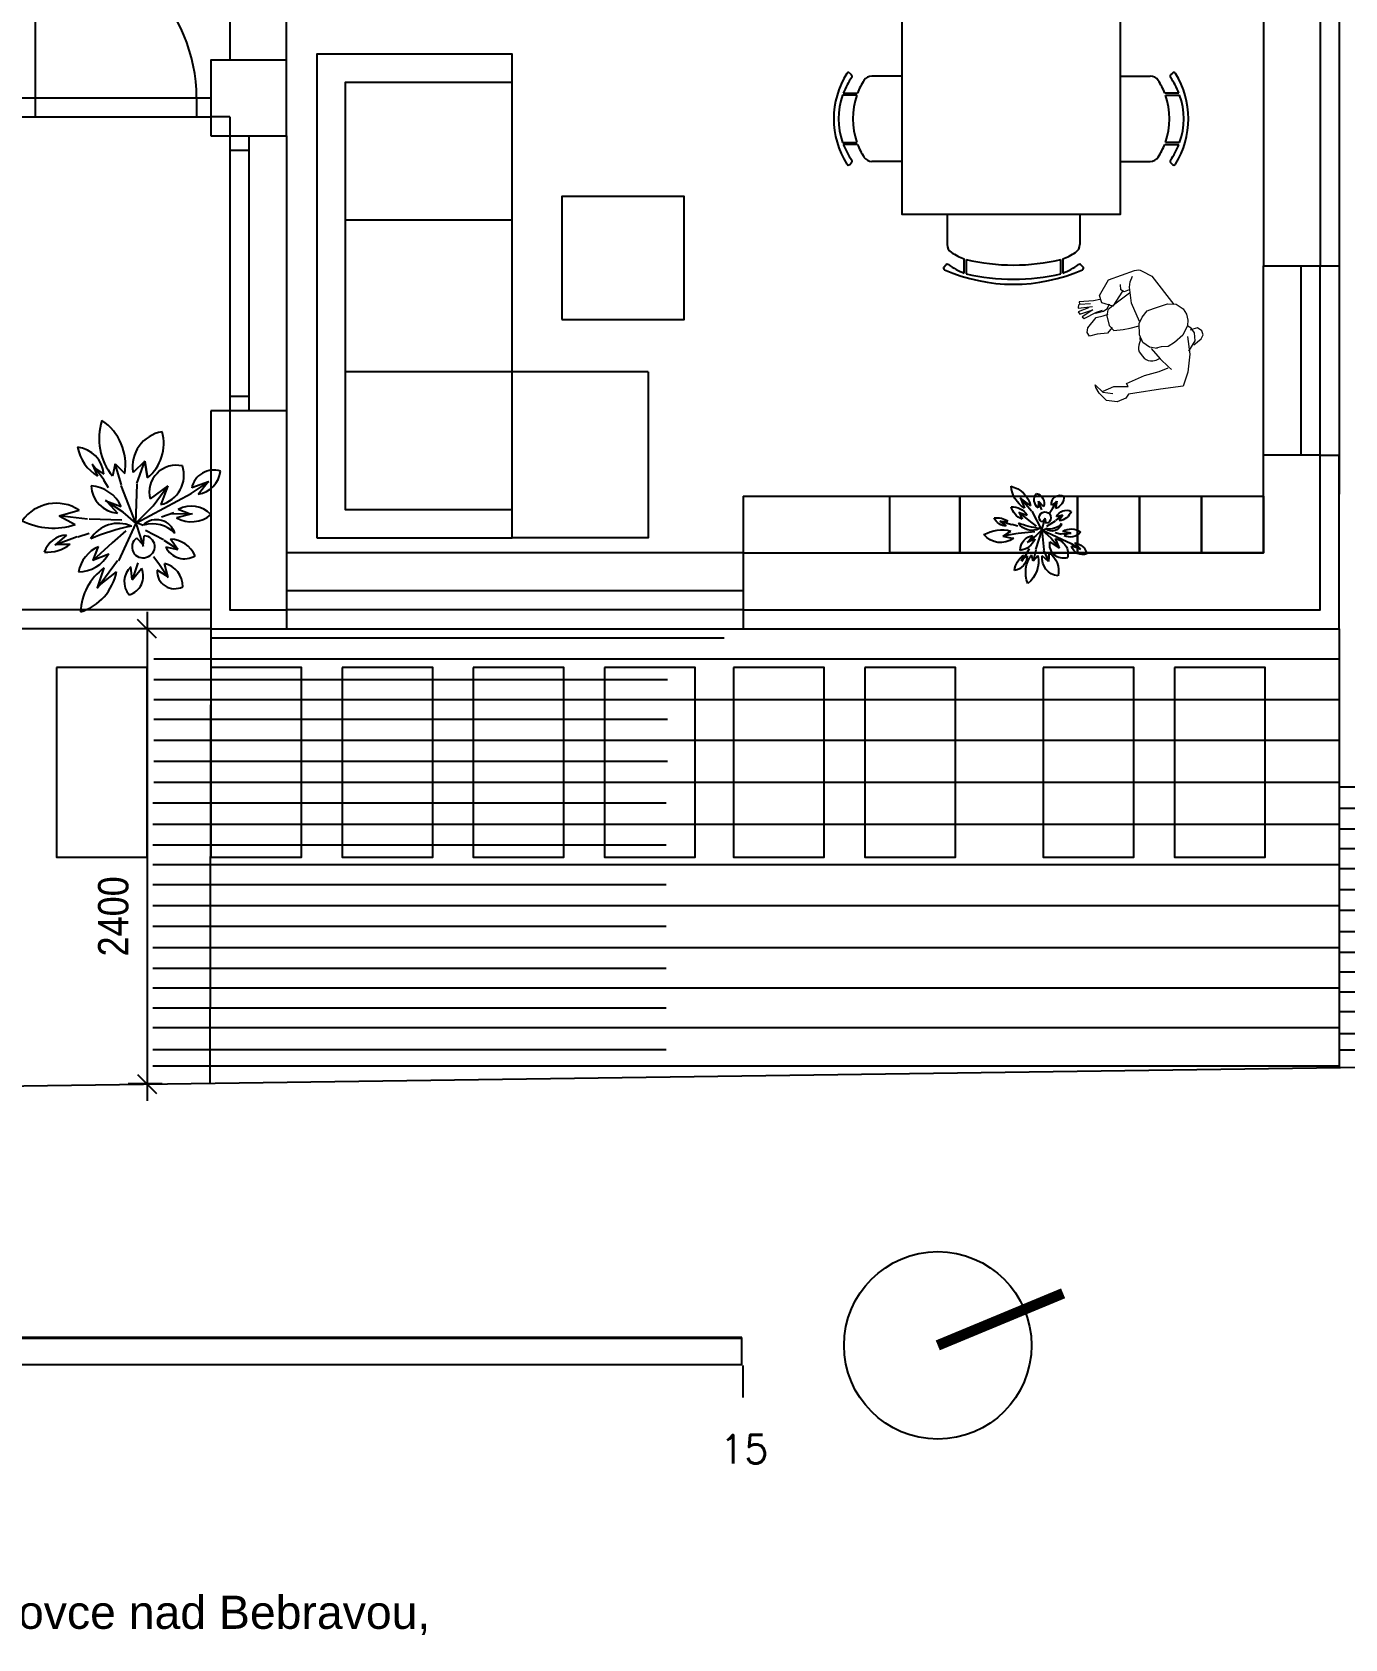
# Model space of a CAD drawing. Header units: millimetres. Extents: x 465413 to 948826, y 2516576 to 3795663.
# Drawn here: x 877763 to 884685, y 2783684 to 2792159 of the extents above; entities that cross this region are included whole.
import ezdxf
from ezdxf.enums import TextEntityAlignment as Align
from ezdxf.lldxf.tags import DXFTag

# ---------------------------------------------------------------- set-up
doc = ezdxf.new("R2010")
doc.units = ezdxf.units.MM
doc.layers.add('-R-IZGLED', color=9, linetype='Continuous', lineweight=0)
for name, color, linetype in [('DIM_100', 64, 'Continuous'), ('MUR-POH', 64, 'Continuous'), ('MUR_POH', 64, 'Continuous'), ('MUR_REZ', 3, 'Continuous'), ('NAB_MOB', 1, 'Continuous'), ('NAB_ZAR', 14, 'Continuous'), ('SAN-POH', 151, 'Continuous'), ('TXT_50_MIESTN', 7, 'Continuous')]:
    doc.layers.add(name, color=color, linetype=linetype)
doc.styles.add('ARIAL', font='arial.ttf', dxfattribs={"height": 250})
doc.styles.add('ROMANS', font='arial.ttf', dxfattribs={"width": 0.85})
doc.styles.add('SIMPLEX', font='SIMPLEX.SHX', dxfattribs={"width": 0.7})
tags = doc.linetypes.add('DASHED', pattern=[0.75, 0.5, -0.25]).pattern_tags.tags
tags[6:7] = [DXFTag(74, 4), DXFTag(75, 0), DXFTag(340, '0'), DXFTag(46, 1.0), DXFTag(50, 0.0), DXFTag(44, 0.0), DXFTag(45, 0.0)]
tags[4:5] = [DXFTag(74, 4), DXFTag(75, 0), DXFTag(340, '0'), DXFTag(46, 1.0), DXFTag(50, 0.0), DXFTag(44, 0.0), DXFTag(45, 0.0)]
doc.dimstyles.new('PAJO1-studia', dxfattribs={"dimtxt": 160, "dimasz": 100, "dimexe": 100, "dimexo": 250, "dimgap": 45, "dimtad": 1, "dimdec": 0, "dimrnd": 5, "dimtxsty": 'ROMANS', "dimblk": 'OBLIQUE', "dimcen": 200, "dimdle": 90, "dimadec": 0, "dimazin": 0, "dimtfac": 1, "dimtdec": 0, "dimtmove": 1, "dimatfit": 3, "dimfxl": 1, "dimarcsym": 0})

# ---------------------------------------------------------------- blocks, each defined once
blk = doc.blocks.new('covek odozgo')
for points in [[(-11.57, 2.11), (-20.94, 2.81), (-29.97, 5.93), (-36.56, 10.09), (-35.52, 22.06), (-34.65, 35.76), (-34.48, 39.05), (-36.21, 40.96), (-37.08, 45.81), (-35.17, 51.19), (-30.49, 53.96), (-27.19, 55.18), (-25.63, 55.18), (-30.31, 52.06), (-32.22, 47.03)], [(-29.97, 51.71), (-28.75, 45.81), (-29.79, 41.48), (-30.49, 38.36), (-28.75, 38.88), (-26.67, 28.65), (-26.32, 20.67), (-25.45, 15.64)], [(1.79, 39.74), (-0.64, 42.87), (0.05, 48.24), (0.05, 52.4), (2.14, 53.1), (4.39, 52.23), (8.9, 46.85), (8.9, 43.04), (9.08, 40.26)], [(14.65, 49.69), (13.8, 55.42), (12.42, 54.89), (13.06, 47.56), (10.72, 53.94), (9.76, 53.09), (11.46, 45.97), (11.78, 42.78)], [(17.63, 54.36), (15.72, 55), (14.87, 47.46)], [(17.63, 42.78), (17.74, 46.18), (18.91, 53.62), (17.52, 53.83), (16.67, 47.99)], [(14.19, 38.53), (11.78, 40.34), (11.04, 42.25), (10.93, 46.61)], [(17.41, 26.74), (13.94, 34.89), (11.33, 39.92), (8.38, 41.13), (3.18, 40.96), (0.05, 39.22), (-0.53, 34.35), (-0.62, 30.52), (-0.39, 25.66)], [(-14.17, 19), (-12.74, 22.77), (-9.51, 25.64), (-5.2, 26.53), (0.72, 25.46), (3.59, 23.13), (6.28, 19.72), (6.82, 16.32), (7.54, 8.43), (6.46, 4.12), (3.23, 1.08), (0, 0), (-3.23, 0), (-5.92, 0.72), (-10.41, 4.3), (-13.1, 9.32), (-14.53, 13.09), (-13.81, 16.85), (-13.99, 19.54)], [(-8.47, 25.84), (-7.66, 26.74), (-6.58, 26.46)], [(1.79, 25), (12.03, 26.91), (20.53, 26.05), (23.13, 25.18), (25.91, 23.27)], [(19.12, 26.55), (18.75, 29.47), (20.21, 30.92), (22.95, 30.38)], [(-13.48, 22.06), (-19.9, 18.76), (-24.93, 15.29), (-26.67, 14.08)], [(-19.28, 2.98), (-14.77, -1.35), (-10.6, -2.05), (-7.65, -0.83), (-6.27, 0.73)], [(-16.68, -0.31), (-14.42, -4.65), (-12.51, -6.21), (-10.26, -6.04), (-8.35, -4.13), (-8.35, -1.53), (-8.7, -0.14)]]:
    blk.add_lwpolyline(points)
for points in [[(19.3, 30.19), (12.73, 36.94), (15.65, 42.23), (19.67, 42.59), (26.78, 36.03), (28.52, 21.61, -0.20885), (27.37, 17.77), (23.66, 13.39), (6.48, 5.41)], [(-7.58, 26.57), (-10.37, 28.1, 0.241547), (-14.93, 28.24), (-16.26, 27.61), (-17.64, 26.75, 0.24958), (-20, 22.69), (-20.07, 20.84), (-19.73, 18.94)]]:
    blk.add_lwpolyline(points, format="xyb")
blk = doc.blocks.new('TREE_P~1')
at = {"color": 0, "linetype": 'ByBlock'}
for p, q in [((-91, 617), (-146, 823)), ((-144, 815), (-141, 678)), ((-144, 785), (-67, 675)), ((88, 731), (13, 620)), ((68, 497), (88, 731)), ((88, 731), (145, 597)), ((-74, 518), (-92, 615)), ((227, 448), (396, 643)), ((396, 643), (233, 575)), ((356, 462), (396, 643)), ((396, 643), (356, 462)), ((-686, 433), (-460, 411)), ((-411, 286), (-686, 433)), ((-683, 433), (-557, 280)), ((-25, 213), (-158, 402)), ((-155, 398), (-23, 279)), ((-144, 381), (-86, 225)), ((58, 51), (61, 490)), ((58, 51), (227, 439)), ((227, 439), (227, 439)), ((-838, 156), (-686, 209)), ((-70, 138), (-396, 279)), ((58, 51), (-25, 213)), ((531, 301), (300, 239)), ((301, 157), (531, 301)), ((531, 301), (386, 139)), ((735, 131), (964, 180)), ((955, 178), (762, 184)), ((953, 178), (804, 94)), ((-587, 150), (-847, 156)), ((-830, 158), (-686, 104)), ((-454, 136), (-580, 144)), ((58, 51), (-265, -257)), ((-75, 14), (-259, -53)), ((58, 51), (49, -99)), ((58, 51), (301, 157)), ((58, 51), (68, 53)), ((68, 53), (735, 131)), ((68, 53), (70, 55)), ((70, 55), (124, 4)), ((342, 14), (483, 8)), ((449, 9), (666, -79)), ((642, -75), (541, 21)), ((-259, -53), (-528, -153)), ((-519, -150), (-412, -35)), ((-515, -148), (-337, -147)), ((46, -196), (7, -102)), ((49, -99), (41, -212)), ((41, -205), (92, -109)), ((129, -57), (273, -223)), ((663, -78), (489, -55)), ((-277, -256), (-593, -450)), ((-587, -447), (-440, -272)), ((379, -386), (264, -311)), ((272, -229), (376, -379)), ((378, -381), (343, -249)), ((-560, -430), (-329, -360)), ((-80, -354), (-204, -503)), ((-204, -504), (-64, -427)), ((-203, -502), (-165, -368)), ((164, -610), (84, -507)), ((104, -354), (129, -446)), ((129, -446), (167, -623)), ((167, -623), (187, -469))]:
    blk.add_line(p, q, dxfattribs=at)
for centre, radius, start, end in [((621, 817), 639, 140.563, 197.8988), ((-346, 896), 575, 328.6458, 34.5329), ((265, 966), 498, 170.3029, 215.3262), ((-373, 767), 319, 343.2534, 62.5239), ((608, 493), 384, 77.7318, 167.6805), ((208, 924), 485, 287.7269, 353.3689), ((-832, 148), 455, 35.1725, 122.5976), ((-512, 1038), 759, 221.8384, 266.6027), ((55, 507), 315, 161.4501, 243.415), ((-406, 259), 384, 2.9136, 65.0019), ((590, 202), 293, 55.2824, 172.6291), ((430, 464), 328, 262.2896, 356.2544), ((-772, -49), 272, 71.6414, 139.5892), ((966, 46), 246, 51.1111, 145.9654), ((865, 380), 292, 257.8549, 330.7421), ((-803, 480), 394, 243.5199, 287.2599), ((-249, -205), 350, 44.3837, 127.1057), ((-389, -2096), 2171, 79.6239, 91.8656), ((202, -190), 210, 354.7987, 111.9005), ((100, -333), 335, 21.6922, 85.2277), ((578, -268), 292, 21.4559, 97.3107), ((-396, -415), 380, 92.4489, 147.0817), ((-577, 134), 369, 248.0932, 310.529), ((34, -216), 118, 103.4106, 268.148), ((46, -217), 118, 262.5922, 66.6581), ((746, 150), 329, 218.6232, 288.4099), ((-299, -859), 603, 103.499, 156.8265), ((490, -290), 227, 185.1842, 278.9266), ((229, -522), 296, 1.4924, 67.3597), ((-812, -49), 574, 265.8156, 327.2626), ((-91, -572), 217, 109.8936, 199.3062), ((-275, -434), 211, 264.4232, 2.0221), ((257, -587), 190, 155.1092, 275.9038), ((41, -678), 255, 337.3115, 55.0978)]:
    blk.add_arc(centre, radius, start, end, dxfattribs=at)
blk = doc.blocks.new('_OBLIQUE')
at = {"color": 0, "linetype": 'ByBlock'}
blk.add_line((-0.5, -0.5), (0.5, 0.5), dxfattribs=at)
blk = doc.blocks.new('*D65')
at = {"layer": 'Defpoints', "color": 0}
for p in [(878702.9, 2789011.9), (878369.2, 2786611.5), (878699, 2786611.5)]:
    blk.add_point(p, dxfattribs=at)
at = {"layer": 'MUR_POH', "color": 0, "lineweight": -2}
for p, q in [((878369.2, 2789101.9), (878369.2, 2786521.5)), ((878452.9, 2789011.9), (878269.2, 2789011.9)), ((878449, 2786611.5), (878269.2, 2786611.5))]:
    blk.add_line(p, q, dxfattribs=at)
at = {"layer": 'MUR_POH', "color": 0, "lineweight": -2, "xscale": 100, "yscale": 100, "zscale": 100}
for p, rotation in [((878369.2, 2789011.9), 90), ((878369.2, 2786611.5), 270)]:
    blk.add_blockref('_OBLIQUE', p, dxfattribs=dict(at, rotation=rotation))
at = {"layer": 'MUR_POH', "color": 0, "insert": (878191.5, 2787495.3), "char_height": 160, "attachment_point": 5, "rotation": 90, "style": 'ROMANS'}
blk.add_mtext('2400', dxfattribs=at)

msp = doc.modelspace()

# ---------------------------------------------------------------- linework, layer by layer
at = {"layer": 'MUR-POH', "color": 252}
for points in [[(878704.7, 2788965.2), (881412.3, 2788965.2)], [(884654.8, 2789011.9), (884654.8, 2786695.9)], [(878404.7, 2788853.2), (884660.5, 2788853.2)], [(878404.7, 2788744), (881112.3, 2788744)], [(878404.7, 2788639.9), (884660.5, 2788639.9)], [(878404.7, 2788535.8), (881112.3, 2788535.8)], [(878404.7, 2788423.9), (884660.5, 2788423.9)], [(878404.7, 2788314.6), (881112.3, 2788314.6)], [(878404.7, 2788202.7), (884654.8, 2788202.7)], [(884654.8, 2788177.8), (887655, 2788177.8)], [(878399, 2788093.5), (881106.6, 2788093.5)], [(884654.8, 2788065.8), (889258.2, 2788065.8)], [(878399, 2787981.5), (884654.8, 2787981.5)], [(884654.8, 2787956.6), (887655, 2787956.6)], [(878399, 2787872.3), (881106.6, 2787872.3)], [(884654.8, 2787852.6), (889258.2, 2787852.6)], [(878399, 2787768.2), (884654.8, 2787768.2)], [(884654.8, 2787748.5), (887655, 2787748.5)], [(878399, 2787664.1), (881106.6, 2787664.1)], [(884654.8, 2787636.5), (889258.2, 2787636.5)], [(878399, 2787552.2), (884654.8, 2787552.2)], [(884654.8, 2787527.3), (887655, 2787527.3)], [(878399, 2787443), (881106.6, 2787443)], [(884654.8, 2787415.3), (889258.2, 2787415.3)], [(878399, 2787331), (884654.8, 2787331)], [(884654.8, 2787306.1), (887655, 2787306.1)], [(878399, 2787221.8), (881106.6, 2787221.8)], [(884654.8, 2787202), (889258.2, 2787202)], [(878399, 2787117.7), (884654.8, 2787117.7)], [(884654.8, 2787098), (887655, 2787098)], [(878399, 2787013.6), (881106.6, 2787013.6)], [(884654.8, 2786993.5), (889258.2, 2786993.5)], [(878399, 2786909.2), (884654.8, 2786909.2)], [(884654.8, 2786876.8), (887655, 2786876.8)], [(878399, 2786792.4), (881106.6, 2786792.4)], [(884654.8, 2786791.3), (889258.2, 2786791.3)], [(878399, 2786706.9), (884654.8, 2786706.9)]]:
    msp.add_lwpolyline(points, dxfattribs=at)
at = {"layer": 'MUR-POH', "color": 252, "flags": 128}
for points in [[(877891.6, 2788807.1), (877891.6, 2787806.7), (878369.7, 2787806.7), (878369.7, 2788807.1)], [(878705.6, 2788807.1), (878705.6, 2787806.7), (879183.7, 2787806.7), (879183.7, 2788807.1)], [(879397.3, 2788807.1), (879397.3, 2787806.7), (879875.3, 2787806.7), (879875.3, 2788807.1)], [(880088.9, 2788807.1), (880088.9, 2787806.7), (880567, 2787806.7), (880567, 2788807.1)], [(880780.5, 2788807.1), (880780.5, 2787806.7), (881258.6, 2787806.7), (881258.6, 2788807.1)], [(881461.4, 2788807.1), (881461.4, 2787806.7), (881939.4, 2787806.7), (881939.4, 2788807.1)], [(882153, 2788807.1), (882153, 2787806.7), (882631.1, 2787806.7), (882631.1, 2788807.1)], [(883094.7, 2788807.1), (883094.7, 2787806.7), (883572.7, 2787806.7), (883572.7, 2788807.1)], [(883786.3, 2788807.1), (883786.3, 2787806.7), (884264.4, 2787806.7), (884264.4, 2788807.1)]]:
    msp.add_lwpolyline(points, close=True, dxfattribs=at)
at = {"layer": 'MUR-POH', "flags": 128}
for points in [[(881505.2, 2785274.6), (876515.8, 2785274.6), (876515.8, 2785132), (881505.2, 2785132), (881505.2, 2785274.6), (881505.2, 2785274.6)], [(876521.1, 2785132), (881505.2, 2785132), (881505.2, 2785269.3), (876521.1, 2785269.3), (876521.1, 2785132), (876521.1, 2785132)], [(881510.5, 2785126.7), (881510.5, 2784957.5)]]:
    msp.add_lwpolyline(points, dxfattribs=at)
at = {"layer": 'MUR_POH'}
for p, q in [((884654.8, 2792445.5), (884654.8, 2790927.1)), ((884654.8, 2792445.5), (884654.8, 2790927.1)), ((878704.8, 2791611.8), (878804.8, 2791611.8)), ((878704.8, 2790161.8), (878704.8, 2789011.9))]:
    msp.add_line(p, q, dxfattribs=at)
at = {"layer": 'MUR_POH', "color": 8, "linetype": 'DASHED', "ltscale": 250, "flags": 128}
for points in [[(878807.6, 2792011.8), (878807.6, 2796442.2)], [(879104.8, 2792011.8), (879104.8, 2796442.2)]]:
    msp.add_lwpolyline(points, dxfattribs=at)
at = {"layer": 'MUR_POH', "flags": 128}
for points in [[(884654.8, 2792445.5), (884654.8, 2790927.1)], [(884654.8, 2792445.5), (884654.8, 2790927.1)], [(878704.8, 2791711.8), (878704.8, 2791611.8)], [(879104.8, 2791611.8), (879104.8, 2790161.8)], [(884254.8, 2789927.1), (884254.8, 2790927.1)], [(884454.8, 2789927.1), (884454.8, 2790927.1)], [(884554.8, 2790927.1), (884654.8, 2790927.1)], [(884554.8, 2789927.1), (884554.8, 2790927.1)], [(884554.8, 2790927.1), (884654.8, 2790927.1)], [(884654.8, 2790927.1), (884654.8, 2789927.1)], [(884654.8, 2790927.1), (884654.8, 2789927.1)], [(878804.8, 2790161.8), (878704.8, 2790161.8)], [(881511.8, 2789011.9), (884654.8, 2789011.9), (884654.8, 2789927.1)], [(884554.8, 2789927.1), (884654.8, 2789927.1), (884654.8, 2789927.1)], [(884554.8, 2789927.1), (884654.8, 2789927.1), (884654.8, 2789927.1)], [(884654.8, 2789927.1), (884654.8, 2789721.8)], [(881511.8, 2789411.9), (879104.8, 2789411.9)], [(881511.8, 2789211.9), (879104.8, 2789211.9)], [(881511.8, 2789111.9), (879104.8, 2789111.9)], [(878704.8, 2789011.9), (879104.8, 2789011.9)], [(879104.8, 2789011.9), (881511.8, 2789011.9)]]:
    msp.add_lwpolyline(points, dxfattribs=at)
at = {"layer": 'MUR_POH'}
msp.add_lwpolyline([(878704.8, 2789011.9), (878699, 2786611.5)], dxfattribs=at)
at = {"layer": 'MUR_REZ'}
for p, q in [((879104.8, 2791611.8), (879104.8, 2792011.8)), ((878804.8, 2791711.8), (878804.8, 2791611.8))]:
    msp.add_line(p, q, dxfattribs=at)
at = {"layer": 'MUR_REZ', "flags": 128}
for points in [[(894508.2, 2786834.3), (861053.7, 2786367.9), (842089.5, 2786361), (841965.4, 2798682.4), (859491.4, 2798842.2), (894148.2, 2798842.2), (894508.2, 2786834.3)], [(884254.8, 2792445.5), (884254.8, 2790927.1)], [(884554.8, 2792445.5), (884554.8, 2790927.1)], [(879104.8, 2792011.8), (878704.8, 2792011.8), (878704.8, 2791711.8)], [(878804.8, 2791711.8), (878704.8, 2791711.8)], [(878804.8, 2791611.8), (879104.8, 2791611.8)], [(884254.8, 2790927.1), (884554.8, 2790927.1)], [(878804.8, 2790161.8), (878804.8, 2789111.9), (879104.8, 2789111.9)], [(879104.8, 2790161.8), (878804.8, 2790161.8)], [(879104.8, 2790161.8), (879104.8, 2789411.9)], [(881511.8, 2789411.9), (884254.8, 2789411.9), (884254.8, 2789927.1)], [(881511.8, 2789111.9), (884554.8, 2789111.9), (884554.8, 2789927.1)], [(884554.8, 2789927.1), (884254.8, 2789927.1)], [(879104.8, 2789411.9), (879104.8, 2789011.9)], [(881511.8, 2789411.9), (881511.8, 2789011.9)]]:
    msp.add_lwpolyline(points, dxfattribs=at)
at = {"layer": 'MUR_REZ', "color": 6}
msp.add_lwpolyline([(878704.8, 2789011.9), (873054.8, 2789011.9), (873054.8, 2791611.8)], dxfattribs=at)
at = {"layer": 'NAB_MOB'}
for points in [[(879263.3, 2789491.5), (880293.2, 2789491.5), (880293.2, 2792042.9), (879263.3, 2792042.9)], [(880555.7, 2790643.8), (881201, 2790643.8), (881201, 2791292.1), (880555.7, 2791292.1)]]:
    msp.add_lwpolyline(points, close=True, dxfattribs=at)
for points in [[(880293.2, 2791892.9), (879413.3, 2791892.9), (879413.3, 2789641.5), (880293.2, 2789641.5)], [(880293.2, 2791166.5), (879413.3, 2791166.5)], [(880293.2, 2790367.9), (879413.3, 2790367.9)], [(881011.2, 2790367.9), (881011.2, 2789491.5), (880293.2, 2789491.5), (880293.2, 2790367.9)], [(881011.2, 2790367.9), (880293.2, 2790367.9)]]:
    msp.add_lwpolyline(points, dxfattribs=at)
at = {"layer": 'NAB_ZAR'}
for p, q in [((882073.7, 2791943.5), (882083.8, 2791933.4)), ((882349.8, 2791927.3), (882191, 2791927.3)), ((883499.8, 2791927.3), (883658.6, 2791927.3)), ((883776, 2791943.5), (883765.8, 2791933.4)), ((882111.3, 2791827.3), (882036.3, 2791827.3)), ((882040, 2791837.3), (882115, 2791837.3)), ((883809.6, 2791837.3), (883734.6, 2791837.3)), ((883738.3, 2791827.3), (883813.3, 2791827.3)), ((882036.3, 2791577.3), (882111.3, 2791577.3)), ((883813.3, 2791577.3), (883738.3, 2791577.3)), ((882115, 2791567.3), (882040, 2791567.3)), ((883734.6, 2791567.3), (883809.6, 2791567.3)), ((882073.7, 2791461.1), (882083.8, 2791471.3)), ((882349.8, 2791477.3), (882191, 2791477.3)), ((883499.8, 2791477.3), (883658.6, 2791477.3)), ((883776, 2791461.1), (883765.8, 2791471.3)), ((882587.3, 2791197.8), (882587.3, 2791039)), ((883287.3, 2791197.8), (883287.3, 2791039)), ((882571, 2790921.6), (882581.2, 2790931.8)), ((882677.3, 2790888), (882677.3, 2790963)), ((882687.3, 2790959.3), (882687.3, 2790884.3)), ((883187.3, 2790884.3), (883187.3, 2790959.3)), ((883197.3, 2790963), (883197.3, 2790888)), ((883303.5, 2790921.6), (883293.3, 2790931.8))]:
    msp.add_line(p, q, dxfattribs=at)
at = {"layer": 'NAB_ZAR', "flags": 128}
for points in [[(883499.8, 2792923), (883499.8, 2791197.8), (882349.8, 2791197.8), (882349.8, 2792923)], [(882654.8, 2789711.8), (882654.8, 2789411.9), (882285.1, 2789411.9), (882285.1, 2789711.8)], [(883274.5, 2789711.9), (883274.5, 2789411.9), (882654.8, 2789411.9), (882654.8, 2789711.8)], [(883601.3, 2789711.9), (883601.3, 2789411.9), (883274.5, 2789411.9), (883274.5, 2789711.8)], [(883928, 2789711.9), (883928, 2789411.9), (883601.3, 2789411.9), (883601.2, 2789711.8)], [(884254.8, 2789711.9), (884254.8, 2789411.9), (883928, 2789411.9), (883928, 2789711.8)]]:
    msp.add_lwpolyline(points, close=True, dxfattribs=at)
for points in [[(877779.8, 2791811.8), (877779.8, 2792661.8)], [(877779.8, 2791711.8), (877779.8, 2792011.8)], [(877704.8, 2791811.8), (878704.8, 2791811.8)], [(878629.8, 2791811.8), (878629.8, 2791711.8)], [(877704.8, 2791711.8), (878704.8, 2791711.8)], [(878804.8, 2791611.8), (878804.8, 2790161.8)], [(878904.8, 2791611.8), (878904.8, 2790161.8)], [(878804.8, 2791536.8), (878904.8, 2791536.8)], [(878904.8, 2790236.8), (878804.8, 2790236.8)], [(881511.8, 2789711.9), (884254.8, 2789711.9)], [(881511.8, 2789711.9), (881511.8, 2789411.9)]]:
    msp.add_lwpolyline(points, dxfattribs=at)
at = {"layer": 'NAB_ZAR'}
for centre, radius, start, end in [((877779.8, 2791811.8), 850, 0, 90), ((882444, 2791702.3), 454.2, 148.18791, 211.81209), ((882389.9, 2791702.3), 375, 144.42301, 158.8998), ((882066.6, 2791936.5), 10, 45, 148.18791), ((882076.7, 2791926.3), 10, 324.42301, 45), ((882191, 2791877.3), 50, 90, 147.42103), ((883658.6, 2791877.3), 50, 32.57897, 90), ((883772.9, 2791926.3), 10, 135, 215.57699), ((883459.8, 2791702.3), 375, 21.1002, 35.57699), ((883783, 2791936.5), 10, 31.81209, 135), ((883405.6, 2791702.3), 454.2, 328.18791, 31.81209), ((882389.9, 2791702.3), 375, 160.52878, 199.47122), ((882464.9, 2791702.3), 375, 160.52878, 199.47122), ((882464.9, 2791702.3), 375, 147.42103, 158.8998), ((883384.8, 2791702.3), 375, 21.1002, 32.57897), ((883384.8, 2791702.3), 375, 340.52878, 19.47122), ((883459.8, 2791702.3), 375, 340.52878, 19.47122), ((882389.9, 2791702.3), 375, 201.1002, 215.57699), ((882464.9, 2791702.3), 375, 201.1002, 212.57897), ((882191, 2791527.3), 50, 212.57897, 270), ((883658.6, 2791527.3), 50, 270, 327.42103), ((883384.8, 2791702.3), 375, 327.42103, 338.8998), ((883459.8, 2791702.3), 375, 324.42301, 338.8998), ((882066.6, 2791468.2), 10, 211.81209, 315), ((882076.7, 2791478.3), 10, 315, 35.57699), ((883772.9, 2791478.3), 10, 144.42301, 225), ((883783, 2791468.2), 10, 225, 328.18791), ((882637.3, 2791039), 50, 180, 237.42103), ((882812.3, 2791312.9), 375, 237.42103, 248.8998), ((883062.3, 2791312.9), 375, 291.1002, 302.57897), ((883237.3, 2791039), 50, 302.57897, 0), ((882578.1, 2790914.6), 10, 135, 238.18791), ((882937.3, 2791730.7), 901.5, 246.15797, 293.84203), ((882588.3, 2790924.7), 10, 54.42301, 135), ((882812.3, 2791237.9), 375, 234.42301, 248.8998), ((882937.3, 2792041.4), 1110.6, 256.99115, 283.00885), ((883062.3, 2791237.9), 375, 291.1002, 305.57699), ((883286.2, 2790924.7), 10, 45, 125.57699), ((883296.4, 2790914.6), 10, 301.81209, 45), ((882937.3, 2791966.4), 1110.6, 256.99115, 283.00885)]:
    msp.add_arc(centre, radius, start, end, dxfattribs=at)
at = {"layer": 'SAN-POH', "flags": 128}
for points in [[(878704.8, 2789111.9), (875804.8, 2789111.9)], [(878704.8, 2789011.9), (873354.8, 2789011.9)]]:
    msp.add_lwpolyline(points, dxfattribs=at)
at = {"layer": 'TXT_50_MIESTN', "const_width": 56.2}
msp.add_lwpolyline([(882538, 2785232.4), (883199, 2785506.9)], dxfattribs=at)
at = {"layer": 'TXT_50_MIESTN'}
msp.add_circle((882538, 2785232.4), 494.3, dxfattribs=at)

# ---------------------------------------------------------------- block references
at = {"layer": '-R-IZGLED', "lineweight": 5, "xscale": 10, "yscale": 10, "zscale": 10, "rotation": 102.7329694147653}
msp.add_blockref('covek odozgo', (883849.1, 2790671.2), dxfattribs=at)
at = {"layer": 'MUR_POH'}
for p, xscale, yscale, zscale, rotation in [((878292.5, 2789535.1), 0.4864160123164011, 0.4864160123164011, 0.4864160123164011, 21.6468322271152), ((883077.6, 2789550.4), -0.2489445254583281, 0.2489445254583281, 0.2489445254583282, 161.758096690175)]:
    msp.add_blockref('TREE_P~1', p, dxfattribs=dict(at, xscale=xscale, yscale=yscale, zscale=zscale, rotation=rotation))

# ---------------------------------------------------------------- texts
at = {"layer": 'DIM_100', "color": 1, "style": 'SIMPLEX'}
msp.add_text('15', height=150, rotation=360, dxfattribs=at).set_placement((881517, 2784610.2), align=Align.CENTER)
at = {"layer": 'TXT_50_MIESTN', "style": 'ARIAL'}
msp.add_text('STAVEBNÍK: Števek Juraj r. Števek Ing. a Dáša Števeková r. Hreňáková, Radová, 1414/20, 95701 Bánovce nad Bebravou,', height=175, rotation=360, dxfattribs=at).set_placement((866491.8, 2783737.2))

# ---------------------------------------------------------------- dimensions: what is measured, and where the dimension line sits
at = {"layer": 'MUR_POH'}
dim = msp.add_linear_dim(base=(878369.2, 2786611.5), p1=(878702.9, 2789011.9), p2=(878699, 2786611.5), angle=90, dimstyle='PAJO1-studia', dxfattribs=at)
dim.commit()
dim.dimension.update_dxf_attribs({"geometry": '*D65', "text_midpoint": (878318.2, 2787495.3), "dimtype": 160})

doc.saveas('drawing.dxf')
